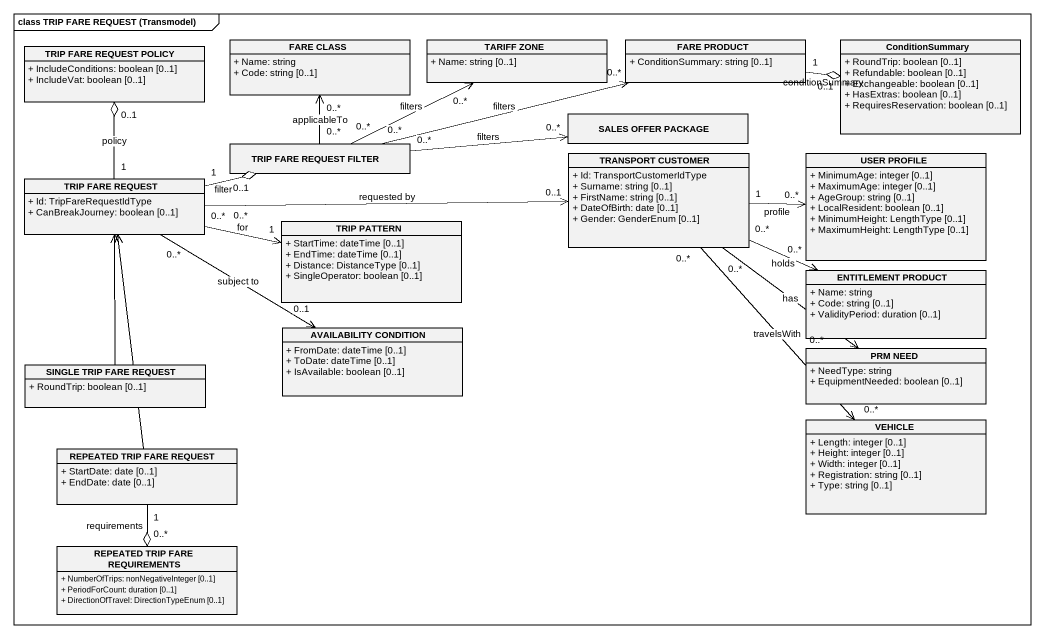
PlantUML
@startuml
mainframe class TRIP FARE REQUEST (Transmodel)
hide circle
hide empty members
skinparam classAttributeIconSize 0
class "TRIP FARE REQUEST POLICY" as TRIP_FARE_REQUEST_POLICY {
  + IncludeConditions: boolean [0..1]
  + IncludeVat: boolean [0..1]
}
class "FARE CLASS" as FARE_CLASS {
  + Name: string
  + Code: string [0..1]
}
class "TARIFF ZONE" as TARIFF_ZONE {
  + Name: string [0..1]
}
class "FARE PRODUCT" as FARE_PRODUCT {
  + ConditionSummary: string [0..1]
}
class ConditionSummary {
  + RoundTrip: boolean [0..1]
  + Refundable: boolean [0..1]
  + Exchangeable: boolean [0..1]
  + HasExtras: boolean [0..1]
  + RequiresReservation: boolean [0..1]
}
class "SALES OFFER PACKAGE" as SALES_OFFER_PACKAGE
class "TRIP FARE REQUEST FILTER" as TRIP_FARE_REQUEST_FILTER
class "TRANSPORT CUSTOMER" as TRANSPORT_CUSTOMER {
  + Id: TransportCustomerIdType
  + Surname: string [0..1]
  + FirstName: string [0..1]
  + DateOfBirth: date [0..1]
  + Gender: GenderEnum [0..1]
}
class "USER PROFILE" as USER_PROFILE {
  + MinimumAge: integer [0..1]
  + MaximumAge: integer [0..1]
  + AgeGroup: string [0..1]
  + LocalResident: boolean [0..1]
  + MinimumHeight: LengthType [0..1]
  + MaximumHeight: LengthType [0..1]
}
class "TRIP FARE REQUEST" as TRIP_FARE_REQUEST {
  + Id: TripFareRequestIdType
  + CanBreakJourney: boolean [0..1]
}
class "TRIP PATTERN" as TRIP_PATTERN {
  + StartTime: dateTime [0..1]
  + EndTime: dateTime [0..1]
  + Distance: DistanceType [0..1]
  + SingleOperator: boolean [0..1]
}
class "ENTITLEMENT PRODUCT" as ENTITLEMENT_PRODUCT {
  + Name: string
  + Code: string [0..1]
  + ValidityPeriod: duration [0..1]
}
class "SINGLE TRIP FARE REQUEST" as SINGLE_TRIP_FARE_REQUEST {
  + RoundTrip: boolean [0..1]
}
class "AVAILABILITY CONDITION" as AVAILABILITY_CONDITION {
  + FromDate: dateTime [0..1]
  + ToDate: dateTime [0..1]
  + IsAvailable: boolean [0..1]
}
class "PRM NEED" as PRM_NEED {
  + NeedType: string
  + EquipmentNeeded: boolean [0..1]
}
class VEHICLE {
  + Length: integer [0..1]
  + Height: integer [0..1]
  + Width: integer [0..1]
  + Registration: string [0..1]
  + Type: string [0..1]
}
class "REPEATED TRIP FARE REQUEST" as REPEATED_TRIP_FARE_REQUEST {
  + StartDate: date [0..1]
  + EndDate: date [0..1]
}
class "REPEATED TRIP FARE REQUIREMENTS" as REPEATED_TRIP_FARE {
  + NumberOfTrips: nonNegativeInteger [0..1]
  + PeriodForCount: duration [0..1]
  + DirectionOfTravel: DirectionTypeEnum [0..1]
}
FARE_PRODUCT "1" -right-o "0..1" ConditionSummary : conditionSummary
TRIP_FARE_REQUEST_FILTER "0..*" -up-> "0..*" FARE_CLASS : applicableTo
TRIP_FARE_REQUEST_FILTER "0..*" -right-> "0..*" TARIFF_ZONE : filters
TRIP_FARE_REQUEST_FILTER "0..*" -right-> "0..*" FARE_PRODUCT : filters
TRIP_FARE_REQUEST_FILTER "0..*" -right-> "0..*" SALES_OFFER_PACKAGE : filters
TRANSPORT_CUSTOMER "1" -right-> "0..*" USER_PROFILE : profile
TRANSPORT_CUSTOMER "0..*" -right-> "0..*" ENTITLEMENT_PRODUCT : holds
TRANSPORT_CUSTOMER "0..*" --> "0..*" PRM_NEED : has
TRANSPORT_CUSTOMER "0..*" --> "0..*" VEHICLE : travelsWith
TRIP_FARE_REQUEST "1" -up-o "0..1" TRIP_FARE_REQUEST_POLICY : policy
TRIP_FARE_REQUEST "1" -right-o "0..1" TRIP_FARE_REQUEST_FILTER : filter
TRIP_FARE_REQUEST "0..*" -right-> "0..1" TRANSPORT_CUSTOMER : requested by
TRIP_FARE_REQUEST "0..*" -right-> "1" TRIP_PATTERN : for
TRIP_FARE_REQUEST "0..*" --> "0..1" AVAILABILITY_CONDITION : subject to
SINGLE_TRIP_FARE_REQUEST -up-> TRIP_FARE_REQUEST
REPEATED_TRIP_FARE_REQUEST -up-> TRIP_FARE_REQUEST
REPEATED_TRIP_FARE_REQUEST "1" --o "0..*" REPEATED_TRIP_FARE : requirements
@enduml
